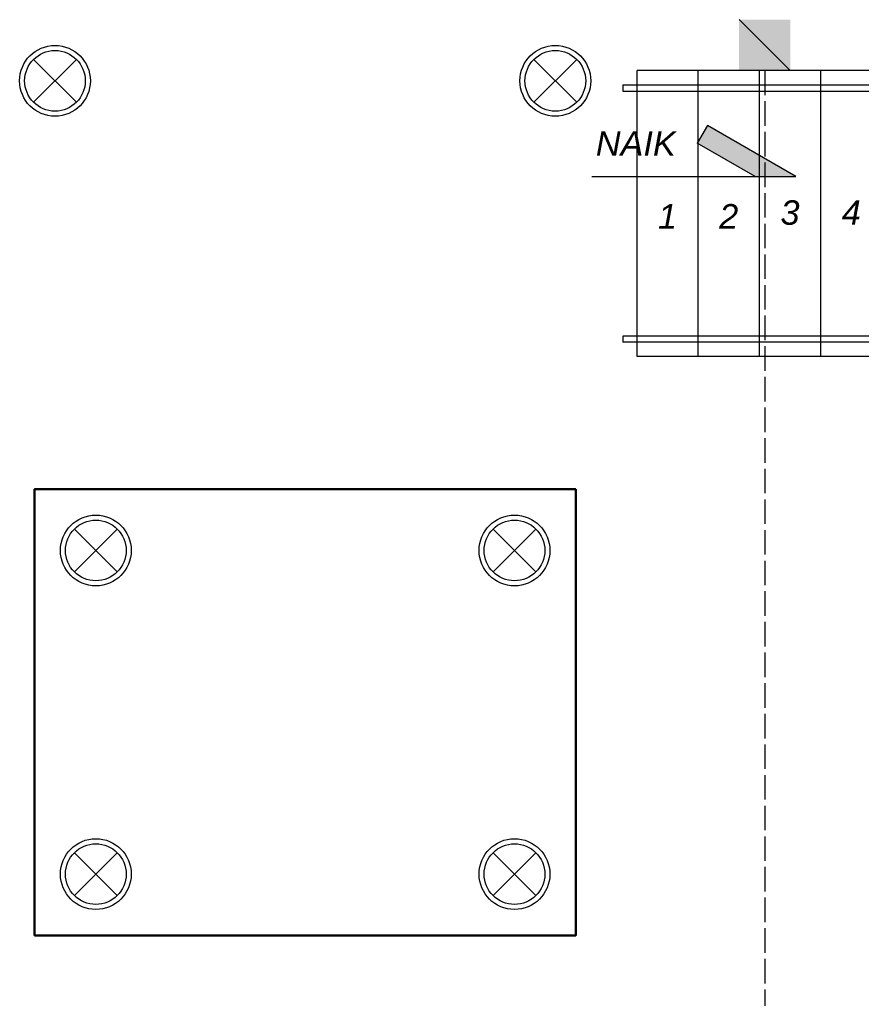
# Model space of a CAD drawing. Header units: millimetres. Extents: x 2206 to 4480, y 1579 to 6166.
# Drawn here: x 3172.4 to 3584.6, y 3359.6 to 3838.9 of the extents above; entities that cross this region are included whole.
import ezdxf

# ---------------------------------------------------------------- set-up
doc = ezdxf.new("R2010")
doc.units = ezdxf.units.MM
doc.linetypes.add('ACAD_ISO02W100', pattern=[15, 12, -3])
for name, color, linetype, lineweight in [('Dinding', 7, 'Continuous', 15), ('lampu', 1, 'Continuous', 30), ('P_N_J', 6, 'Continuous', 9), ('Tangga', 250, 'Continuous', 9)]:
    doc.layers.add(name, color=color, linetype=linetype, lineweight=lineweight)
doc.styles.get("Standard").update_dxf_attribs({"font": 'arial.ttf'})

msp = doc.modelspace()

# ---------------------------------------------------------------- hatches: boundary and pattern name
at = {"layer": 'Dinding'}
msp.add_hatch(color=256, dxfattribs=at).paths.add_polyline_path([(3549.753, 3838.934), (3524.753, 3838.934), (3524.753, 3813.934), (3549.753, 3813.934)])
at = {"layer": 'Tangga'}
msp.add_hatch(color=256, dxfattribs=at).paths.add_polyline_path([(3509.277, 3787.041), (3504.277, 3778.381), (3532.578, 3762.041), (3552.578, 3762.041)])

# ---------------------------------------------------------------- linework, layer by layer
at = {"layer": 'Dinding'}
msp.add_line((3524.753, 3838.934), (3549.753, 3813.934), dxfattribs=at)
at = {"layer": 'lampu', "lineweight": 9}
for p, q in [((3179.247, 3819.439), (3200.258, 3798.429)), ((3200.258, 3819.439), (3179.247, 3798.429)), ((3424.247, 3819.439), (3445.258, 3798.429)), ((3445.258, 3819.439), (3424.247, 3798.429)), ((3199.247, 3589.439), (3220.258, 3568.429)), ((3220.258, 3589.439), (3199.247, 3568.429)), ((3404.247, 3589.439), (3425.258, 3568.429)), ((3425.258, 3589.439), (3404.247, 3568.429)), ((3199.247, 3430.939), (3220.258, 3409.929)), ((3220.258, 3430.939), (3199.247, 3409.929)), ((3404.247, 3430.939), (3425.258, 3409.929)), ((3425.258, 3430.939), (3404.247, 3409.929))]:
    msp.add_line(p, q, dxfattribs=at)
for centre, radius in [((3189.753, 3808.934), 17.333), ((3434.753, 3808.934), 17.333), ((3189.753, 3808.934), 14.857), ((3434.753, 3808.934), 14.857), ((3209.753, 3578.934), 17.333), ((3414.753, 3578.934), 17.333), ((3209.753, 3578.934), 14.857), ((3414.753, 3578.934), 14.857), ((3209.753, 3420.434), 17.333), ((3414.753, 3420.434), 17.333), ((3209.753, 3420.434), 14.857), ((3414.753, 3420.434), 14.857)]:
    msp.add_circle(centre, radius, dxfattribs=at)
at = {"layer": 'P_N_J', "color": 0, "linetype": 'ACAD_ISO02W100', "lineweight": 9}
for p, q in [((4074.753, 3813.934), (3537.253, 3813.934)), ((3537.253, 3813.934), (3537.253, 3339.934))]:
    msp.add_line(p, q, dxfattribs=at)
at = {"layer": 'P_N_J', "color": 40, "linetype": 'Continuous', "lineweight": 30}
msp.add_lwpolyline([(3444.753, 3608.934), (3179.753, 3608.934), (3179.753, 3390.434), (3444.753, 3390.434)], close=True, dxfattribs=at)
at = {"layer": 'Tangga'}
for p, q in [((4074.753, 3813.934), (3474.753, 3813.934)), ((3474.753, 3673.934), (3474.753, 3813.934)), ((3504.753, 3673.934), (3504.753, 3813.934)), ((3534.753, 3673.934), (3534.753, 3813.934)), ((3564.753, 3673.934), (3564.753, 3813.934)), ((3467.753, 3806.934), (3467.753, 3803.934)), ((3467.753, 3806.934), (4074.753, 3806.934)), ((3467.753, 3803.934), (4074.753, 3803.934)), ((3509.277, 3787.041), (3504.277, 3778.381)), ((3552.578, 3762.041), (3509.277, 3787.041)), ((3532.578, 3762.041), (3504.277, 3778.381)), ((3452.578, 3762.041), (3552.578, 3762.041)), ((3921.753, 3683.934), (3467.753, 3683.934)), ((3467.753, 3683.934), (3467.753, 3680.934)), ((3921.753, 3680.934), (3467.753, 3680.934)), ((3924.753, 3673.934), (3474.753, 3673.934))]:
    msp.add_line(p, q, dxfattribs=at)

# ---------------------------------------------------------------- texts
at = {"layer": 'Tangga', "char_height": 12, "attachment_point": 1}
for s, insert, width in [('\\pxqc;{\\fArial|b0|i1|c0|p34;NAIK}', (3424.894, 3784.215), 98.50797), ('\\pxqc;{\\fArial|b0|i1|c0|p34;2}', (3509.169, 3748.576), 20.98828), ('\\pxqc;{\\fArial|b0|i1|c0|p34;3}', (3539.169, 3750.441), 20.98828), ('\\pxqc;{\\fArial|b0|i1|c0|p34;4}', (3569.169, 3750.441), 20.98828), ('\\pxqc;{\\fArial|b0|i1|c0|p34;1}', (3479.169, 3748.576), 20.98828)]:
    msp.add_mtext(s, dxfattribs=dict(at, insert=insert, width=width))

doc.saveas('drawing.dxf')
